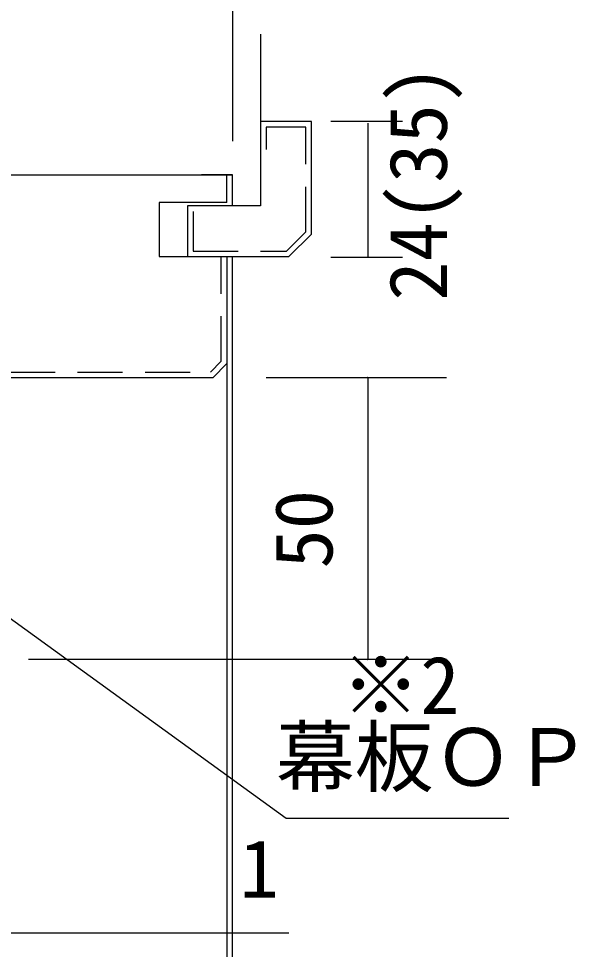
# Model space of a CAD drawing. Units: millimetres, scale not verified. Extents: x -800 to 800, y -554 to 554.
# Drawn here: x -367.4 to -268.6, y 274.7 to 439.9 of the extents above; entities that cross this region are included whole.
import ezdxf
from ezdxf.enums import TextEntityAlignment as Align

# ---------------------------------------------------------------- set-up
doc = ezdxf.new("R2010")
doc.units = ezdxf.units.MM
doc.header["$LTSCALE"] = 4
doc.linetypes.add('USER9', pattern=[3, 2, -1])
doc.layers.add('2-0', color=7, linetype='Continuous', lineweight=25)
doc.styles.add('ＭＳ ゴシック', font='')
doc.styles.get('ＭＳ ゴシック').set_extended_font_data('MS Gothic')

msp = doc.modelspace()

# ---------------------------------------------------------------- linework, layer by layer
at = {"layer": '2-0'}
for p, q in [((-329.477, 448.118), (-329.477, 418.173)), ((-324.478, 437.176), (-324.478, 412.176)), ((-315.473, 401.676), (-315.473, 421.673)), ((-299.316, 421.675), (-312.024, 421.675)), ((-305.479, 421.365), (-305.479, 397.502)), ((-396.142, 412.176), (-329.477, 412.176)), ((-329.477, 412.176), (-334.979, 412.176)), ((-330.477, 407.273), (-330.477, 412.176)), ((-329.477, 406.675), (-329.477, 412.176)), ((-330.477, 407.273), (-342.478, 407.273)), ((-342.477, 407.273), (-342.477, 397.675)), ((-319.474, 397.675), (-315.474, 401.676)), ((-342.477, 397.675), (-319.473, 397.675)), ((-330.477, 397.675), (-330.477, 153.471)), ((-329.477, 153.471), (-329.477, 397.675)), ((-299.316, 397.502), (-312.024, 397.502)), ((-332.977, 376.175), (-330.478, 378.674)), ((-332.977, 376.175), (-393.978, 376.175)), ((-291.478, 376.175), (-323.474, 376.175)), ((-305.479, 376.175), (-305.479, 326.175)), ((-305.437, 376.179), (-305.437, 376.175)), ((-291.478, 326.175), (-365.691, 326.175)), ((-305.437, 326.179), (-305.437, 326.175)), ((-453.477, 277.651), (-319.474, 277.651)), ((-330.437, 277.655), (-330.437, 277.651)), ((-329.438, 277.655), (-329.438, 277.651))]:
    msp.add_line(p, q, dxfattribs=at)
msp.add_lwpolyline([(-324.478, 406.673), (-337.478, 406.673), (-337.478, 397.673), (-319.478, 397.673), (-315.478, 401.673), (-315.478, 421.673), (-324.478, 421.673)], close=True, dxfattribs=at)
for points in [[(-315.473, 421.675), (-324.478, 421.675), (-324.478, 406.675)], [(-377.976, 340.024), (-319.943, 298.022), (-280.448, 298.022)]]:
    msp.add_lwpolyline(points, dxfattribs=at)
at = {"layer": '2-0', "linetype": 'USER9'}
for points in [[(-336.478, 405.673), (-336.478, 398.673), (-319.892, 398.673), (-316.478, 402.087), (-316.478, 420.673), (-323.478, 420.673), (-323.478, 416.673)], [(-393.978, 385.675), (-392.978, 385.675), (-392.978, 377.175), (-333.389, 377.175), (-331.475, 379.09), (-331.475, 397.675)]]:
    msp.add_lwpolyline(points, dxfattribs=at)
at = {"layer": '2-0'}
for centre, radius, start, end in [((-305.476, 376.175), 0.0397, 177.02154, 182.97846), ((-305.475, 376.175), 0.0406, 165.55709, 171.18372), ((-305.475, 376.175), 0.0399, 171.18795, 177.01543), ((-305.475, 376.175), 0.0399, 182.98457, 188.81205), ((-305.475, 376.175), 0.0406, 188.81628, 194.44291), ((-305.474, 376.174), 0.0416, 160.14342, 165.55545), ((-305.474, 376.175), 0.0416, 194.44455, 199.85658), ((-305.473, 376.174), 0.0428, 154.9394, 160.14408), ((-305.473, 376.176), 0.0428, 199.85592, 205.0606), ((-305.472, 376.174), 0.0438, 149.91971, 154.94196), ((-305.472, 376.176), 0.0438, 205.05804, 210.08029), ((-305.471, 376.173), 0.0445, 145.0447, 149.92381), ((-305.471, 376.176), 0.0445, 210.07619, 214.9553), ((-305.471, 376.173), 0.0448, 140.26312, 145.05007), ((-305.471, 376.176), 0.0448, 214.94993, 219.73688), ((-305.471, 376.173), 0.0443, 135.51376, 140.26963), ((-305.471, 376.176), 0.0443, 219.73037, 224.48624), ((-305.472, 376.174), 0.0431, 130.72592, 135.52138), ((-305.472, 376.175), 0.0431, 224.47862, 229.27408), ((-305.473, 376.176), 0.0411, 125.81897, 130.73473), ((-305.473, 376.174), 0.0411, 229.26527, 234.18103), ((-305.475, 376.178), 0.0384, 120.70122, 125.82904), ((-305.475, 376.172), 0.0384, 234.17096, 239.29878), ((-305.477, 376.181), 0.0351, 115.26899, 120.71256), ((-305.477, 376.169), 0.0351, 239.28744, 244.73101), ((-305.478, 376.184), 0.0315, 109.40679, 115.2813), ((-305.478, 376.165), 0.0315, 244.7187, 250.59321), ((-305.479, 376.187), 0.0278, 102.99122, 109.41915), ((-305.479, 376.162), 0.0278, 250.58085, 257.00878), ((-305.48, 376.191), 0.0244, 95.90188, 103.00149), ((-305.48, 376.159), 0.0244, 256.99851, 264.09812), ((-305.48, 376.188), 0.0275, 88.18035, 95.233), ((-305.48, 376.162), 0.0275, 264.767, 271.81965), ((-305.48, 376.162), 0.0531, 83.78756, 88.79487), ((-305.48, 376.187), 0.0531, 271.20513, 276.21244), ((-305.48, 376.165), 0.0501, 78.65321, 83.78547), ((-305.48, 376.184), 0.0501, 276.21453, 281.34679), ((-305.48, 376.168), 0.0476, 73.4069, 78.65098), ((-305.48, 376.182), 0.0476, 281.34902, 286.5931), ((-305.479, 376.17), 0.0455, 68.06143, 73.40459), ((-305.479, 376.18), 0.0455, 286.59541, 291.93857), ((-305.478, 376.171), 0.0437, 62.6287, 68.05909), ((-305.478, 376.178), 0.0437, 291.94091, 297.3713), ((-305.478, 376.173), 0.0422, 57.11948, 62.62638), ((-305.478, 376.177), 0.0422, 297.37362, 302.88052), ((-305.477, 376.174), 0.041, 51.5433, 57.11716), ((-305.477, 376.176), 0.041, 302.88284, 308.4567), ((-305.476, 376.174), 0.0401, 45.90878, 51.54096), ((-305.476, 376.175), 0.0401, 308.45904, 314.09122), ((-305.476, 376.175), 0.0394, 40.22413, 45.90637), ((-305.476, 376.175), 0.0394, 314.09363, 319.77587), ((-305.476, 376.175), 0.0389, 34.49787, 40.22157), ((-305.476, 376.174), 0.0389, 319.77843, 325.50213), ((-305.475, 376.175), 0.0386, 28.7397, 34.49508), ((-305.475, 376.174), 0.0386, 325.50492, 331.2603), ((-305.475, 376.175), 0.0386, 22.96135, 28.73663), ((-305.475, 376.174), 0.0386, 331.26337, 337.03865), ((-305.476, 376.175), 0.0388, 17.17731, 22.95795), ((-305.476, 376.174), 0.0388, 337.04205, 342.82269), ((-305.476, 376.175), 0.0393, 11.40524, 17.17359), ((-305.477, 376.175), 0.0402, 5.66609, 11.40126), ((-305.477, 376.175), 0.0402, 348.59874, 354.33391), ((-305.476, 376.174), 0.0393, 342.82641, 348.59476), ((-305.478, 376.175), 0.0414, 354.33806, 0.01636), ((-305.477, 326.175), 0.0386, 182.98645, 188.95011), ((-305.475, 326.174), 0.0406, 165.55709, 171.18372), ((-305.475, 326.175), 0.0399, 171.18795, 177.01543), ((-305.476, 326.175), 0.0395, 177.0125, 182.9875), ((-305.477, 326.174), 0.0381, 188.95775, 194.83026), ((-305.474, 326.174), 0.0416, 160.14342, 165.55545), ((-305.477, 326.175), 0.0381, 194.83584, 200.57), ((-305.473, 326.174), 0.0428, 154.9394, 160.14408), ((-305.477, 326.175), 0.0385, 200.57327, 206.14167), ((-305.472, 326.173), 0.0438, 149.91971, 154.94196), ((-305.476, 326.175), 0.0391, 206.14268, 211.53809), ((-305.471, 326.173), 0.0445, 145.0447, 149.92381), ((-305.476, 326.175), 0.0397, 211.53707, 216.77077), ((-305.471, 326.173), 0.0448, 140.26312, 145.05007), ((-305.475, 326.176), 0.0402, 216.76803, 221.86729), ((-305.471, 326.173), 0.0443, 135.51376, 140.26963), ((-305.475, 326.176), 0.0404, 221.8631, 226.86861), ((-305.472, 326.174), 0.0431, 130.72592, 135.52138), ((-305.476, 326.175), 0.0401, 226.86318, 231.82706), ((-305.473, 326.176), 0.0411, 125.81897, 130.73473), ((-305.476, 326.175), 0.0392, 231.82051, 236.80499), ((-305.477, 326.173), 0.0377, 236.79737, 241.8743), ((-305.475, 326.178), 0.0384, 120.70122, 125.82904), ((-305.477, 326.181), 0.0351, 115.26899, 120.71256), ((-305.478, 326.172), 0.0356, 241.86567, 247.1164), ((-305.479, 326.169), 0.0331, 247.10687, 252.622), ((-305.478, 326.184), 0.0315, 109.40679, 115.2813), ((-305.48, 326.166), 0.0302, 252.61194, 258.48981), ((-305.479, 326.187), 0.0278, 102.99122, 109.41915), ((-305.48, 326.191), 0.0244, 95.90188, 103.00149), ((-305.48, 326.164), 0.0272, 258.4801, 264.82241), ((-305.48, 326.188), 0.0275, 88.18035, 95.233), ((-305.48, 326.168), 0.0313, 265.40307, 271.60104), ((-305.48, 326.162), 0.0531, 83.78756, 88.79487), ((-305.48, 326.197), 0.0601, 271.05023, 275.47355), ((-305.48, 326.165), 0.0501, 78.65321, 83.78547), ((-305.48, 326.192), 0.0557, 275.47287, 280.07814), ((-305.48, 326.167), 0.0476, 73.4069, 78.65098), ((-305.479, 326.188), 0.0517, 280.07771, 284.87331), ((-305.479, 326.169), 0.0455, 68.06143, 73.40459), ((-305.478, 326.185), 0.0481, 284.87326, 289.86596), ((-305.478, 326.171), 0.0437, 62.6287, 68.05909), ((-305.477, 326.182), 0.0449, 289.86648, 295.06027), ((-305.478, 326.172), 0.0422, 57.11948, 62.62638), ((-305.476, 326.179), 0.0421, 295.06156, 300.45614), ((-305.477, 326.173), 0.041, 51.5433, 57.11716), ((-305.475, 326.177), 0.0398, 300.4584, 306.04749), ((-305.474, 326.176), 0.0378, 306.05092, 311.82056), ((-305.476, 326.174), 0.0401, 45.90878, 51.54096), ((-305.476, 326.175), 0.0394, 40.22413, 45.90637), ((-305.473, 326.174), 0.0363, 311.82527, 317.75243), ((-305.476, 326.175), 0.0389, 34.49787, 40.22157), ((-305.472, 326.174), 0.0353, 317.75842, 323.81022), ((-305.472, 326.173), 0.0348, 323.81734, 329.95139), ((-305.475, 326.175), 0.0386, 28.7397, 34.49508), ((-305.472, 326.173), 0.0348, 329.95929, 336.12525), ((-305.475, 326.175), 0.0386, 22.96135, 28.73663), ((-305.476, 326.175), 0.0388, 17.17731, 22.95795), ((-305.472, 326.174), 0.0353, 336.13347, 342.2759), ((-305.476, 326.175), 0.0393, 11.40524, 17.17359), ((-305.477, 326.175), 0.0402, 5.66609, 11.40126), ((-305.475, 326.174), 0.0382, 348.35328, 354.28119), ((-305.473, 326.174), 0.0364, 342.28389, 348.34605), ((-305.477, 326.175), 0.0407, 354.28723, 0.03328), ((-330.482, 277.651), 0.0342, 170.41599, 176.68348), ((-330.483, 277.651), 0.0328, 176.72948, 183.27052), ((-330.477, 277.652), 0.0392, 189.42054, 195.05528), ((-330.477, 277.65), 0.0393, 158.99341, 164.53507), ((-330.479, 277.651), 0.0367, 164.53125, 170.41697), ((-330.48, 277.651), 0.0355, 183.31122, 189.42742), ((-330.475, 277.649), 0.0418, 153.74594, 158.99896), ((-330.473, 277.653), 0.0429, 195.0467, 200.28306), ((-330.47, 277.654), 0.0462, 200.2739, 205.20233), ((-330.473, 277.648), 0.0439, 148.72272, 153.75241), ((-330.468, 277.655), 0.0488, 205.19315, 209.90498), ((-330.471, 277.647), 0.0456, 143.85317, 148.72965), ((-330.466, 277.656), 0.0505, 209.89596, 214.48086), ((-330.47, 277.647), 0.0465, 139.06488, 143.86029), ((-330.466, 277.656), 0.051, 214.47198, 219.01777), ((-330.47, 277.647), 0.0465, 134.28493, 139.07206), ((-330.466, 277.656), 0.0504, 219.00892, 223.60249), ((-330.471, 277.647), 0.0458, 129.44028, 134.29209), ((-330.468, 277.655), 0.0487, 223.59358, 228.32219), ((-330.472, 277.648), 0.0443, 124.45819, 129.44731), ((-330.469, 277.653), 0.0461, 228.31322, 233.26526), ((-330.473, 277.65), 0.0422, 119.26724, 124.46487), ((-330.471, 277.65), 0.0428, 233.25646, 238.52099), ((-330.474, 277.652), 0.0398, 113.79953, 119.27314), ((-330.473, 277.647), 0.0392, 238.51297, 244.17665), ((-330.475, 277.644), 0.0356, 244.17059, 250.3107), ((-330.475, 277.655), 0.0372, 107.99519, 113.80395), ((-330.476, 277.657), 0.0346, 101.80948, 107.99705), ((-330.476, 277.641), 0.0324, 250.30848, 256.98043), ((-330.476, 277.659), 0.0324, 95.22298, 101.80746), ((-330.476, 277.638), 0.0296, 256.98451, 264.20355), ((-330.477, 277.659), 0.0332, 88.31807, 95.02194), ((-330.477, 277.638), 0.0299, 264.43263, 271.86278), ((-330.477, 277.652), 0.0397, 82.39577, 88.50914), ((-330.477, 277.645), 0.036, 271.66217, 278.41116), ((-330.477, 277.644), 0.0352, 278.42582, 285.12251), ((-330.476, 277.653), 0.0382, 76.24147, 82.38627), ((-330.477, 277.644), 0.0353, 285.13484, 291.67647), ((-330.476, 277.654), 0.0375, 70.12534, 76.23274), ((-330.477, 277.645), 0.0361, 291.68535, 297.99584), ((-330.476, 277.654), 0.0373, 64.10525, 70.11813), ((-330.476, 277.654), 0.0377, 58.22256, 64.10002), ((-330.477, 277.646), 0.0375, 298.00098, 304.03588), ((-330.477, 277.653), 0.0383, 52.50026, 58.21942), ((-330.478, 277.647), 0.0393, 304.0376, 309.78302), ((-330.48, 277.649), 0.0412, 309.782, 315.24967), ((-330.477, 277.653), 0.0392, 46.94366, 52.49905), ((-330.478, 277.652), 0.0402, 41.54278, 46.94409), ((-330.481, 277.65), 0.0432, 315.24665, 320.4677), ((-330.479, 277.652), 0.0411, 36.27543, 41.54449), ((-330.482, 277.651), 0.045, 320.4633, 325.48234), ((-330.484, 277.652), 0.0463, 325.47704, 330.34762), ((-330.479, 277.651), 0.0418, 31.11036, 36.27806), ((-330.48, 277.651), 0.0423, 26.0101, 31.1136), ((-330.484, 277.652), 0.0471, 330.34172, 335.12321), ((-330.48, 277.651), 0.0424, 20.93337, 26.01369), ((-330.484, 277.653), 0.0471, 335.11689, 339.87265), ((-330.479, 277.651), 0.0422, 15.83703, 20.93705), ((-330.484, 277.652), 0.0464, 339.86602, 344.66244), ((-330.479, 277.651), 0.0416, 10.6781, 15.84057), ((-330.482, 277.652), 0.045, 344.65561, 349.5615), ((-330.478, 277.651), 0.0407, 5.41564, 10.68122), ((-330.478, 277.651), 0.0404, 354.63383, 359.97028), ((-330.48, 277.652), 0.0429, 349.55461, 354.64047), ((-329.477, 277.651), 0.0395, 165.99177, 171.42977), ((-329.478, 277.651), 0.038, 171.42758, 177.07205), ((-329.479, 277.651), 0.037, 177.1012, 182.8988), ((-329.477, 277.651), 0.0394, 182.9238, 188.43201), ((-329.474, 277.652), 0.0422, 188.42519, 193.63114), ((-329.475, 277.651), 0.0409, 160.726, 165.99514), ((-329.472, 277.652), 0.0447, 193.62382, 198.60164), ((-329.474, 277.65), 0.0421, 155.58486, 160.73009), ((-329.47, 277.653), 0.0466, 198.59425, 203.4193), ((-329.474, 277.65), 0.0429, 150.51903, 155.58932), ((-329.469, 277.653), 0.0477, 203.41204, 208.15864), ((-329.473, 277.65), 0.0432, 145.47769, 150.52358), ((-329.469, 277.654), 0.048, 208.15161, 212.89216), ((-329.473, 277.65), 0.0431, 140.41042, 145.48209), ((-329.469, 277.653), 0.0474, 212.88541, 217.69005), ((-329.474, 277.65), 0.0425, 135.26901, 140.41444), ((-329.47, 277.652), 0.0461, 217.68371, 222.61987), ((-329.475, 277.651), 0.0416, 130.00935, 135.27238), ((-329.471, 277.651), 0.0443, 222.61417, 227.74539), ((-329.475, 277.652), 0.0405, 124.5939, 130.01173), ((-329.473, 277.65), 0.042, 227.74073, 233.12423), ((-329.476, 277.653), 0.0393, 118.99481, 124.59488), ((-329.474, 277.648), 0.0397, 233.12126, 238.80371), ((-329.476, 277.654), 0.0382, 113.19762, 118.99393), ((-329.476, 277.646), 0.0375, 238.80327, 244.81455), ((-329.477, 277.655), 0.0372, 107.2052, 113.19447), ((-329.476, 277.644), 0.0356, 244.81763, 251.16294), ((-329.477, 277.655), 0.0367, 101.04103, 107.19954), ((-329.477, 277.643), 0.0342, 251.17035, 257.82224), ((-329.477, 277.655), 0.0366, 94.75064, 101.03293), ((-329.477, 277.642), 0.0335, 257.83421, 264.72713), ((-329.477, 277.655), 0.0363, 88.3852, 94.80462), ((-329.477, 277.641), 0.0327, 264.67304, 271.78893), ((-329.477, 277.658), 0.0341, 81.78303, 88.32504), ((-329.477, 277.64), 0.0309, 271.86741, 279.08752), ((-329.477, 277.657), 0.035, 75.46736, 81.77543), ((-329.477, 277.641), 0.0323, 279.09956, 285.96637), ((-329.478, 277.643), 0.0343, 285.97223, 292.43011), ((-329.477, 277.655), 0.0364, 69.42258, 75.46334), ((-329.478, 277.654), 0.038, 63.65323, 69.42168), ((-329.479, 277.645), 0.0369, 292.43084, 298.47142), ((-329.479, 277.652), 0.0398, 58.14061, 63.65477), ((-329.48, 277.648), 0.0397, 298.46848, 304.11922), ((-329.48, 277.651), 0.0416, 52.84913, 58.14389), ((-329.482, 277.65), 0.0426, 304.11397, 309.42593), ((-329.481, 277.65), 0.043, 47.73188, 52.85356), ((-329.483, 277.652), 0.0453, 309.41938, 314.45732), ((-329.485, 277.654), 0.0474, 314.4501, 319.28588), ((-329.481, 277.649), 0.0441, 42.73487, 47.73702), ((-329.482, 277.648), 0.0447, 37.79997, 42.74043), ((-329.486, 277.655), 0.0488, 319.27833, 323.98709), ((-329.482, 277.648), 0.0446, 32.86677, 37.80572), ((-329.486, 277.655), 0.0493, 323.97935, 328.63792), ((-329.481, 277.649), 0.0439, 27.87397, 32.87255), ((-329.486, 277.655), 0.0488, 328.63, 333.31655), ((-329.485, 277.654), 0.0474, 333.30846, 338.10275), ((-329.48, 277.649), 0.0427, 22.76062, 27.87956), ((-329.483, 277.653), 0.0451, 338.09455, 343.07811), ((-329.478, 277.65), 0.041, 17.46795, 22.76574), ((-329.477, 277.651), 0.0391, 11.94206, 17.47215), ((-329.48, 277.652), 0.0422, 343.07, 348.32537), ((-329.475, 277.651), 0.037, 6.13826, 11.94472), ((-329.477, 277.652), 0.039, 348.31789, 353.92598), ((-329.473, 277.651), 0.0357, 353.92009, 359.95443)]:
    msp.add_arc(centre, radius, start, end, dxfattribs=at)

# ---------------------------------------------------------------- texts
at = {"layer": '2-0', "style": 'ＭＳ ゴシック'}
for s, p in [('24(35)', (-288.339, 389.843)), ('50', (-308.645, 342.303))]:
    msp.add_text(s, height=10.26, rotation=90, dxfattribs=at).set_placement(p, align=Align.BOTTOM_LEFT)
for s, p in [('※2', (-310.148, 313.397)), ('幕板ＯＰ', (-321.761, 300.657)), ('1', (-328.216, 280.829))]:
    msp.add_text(s, height=10.26, dxfattribs=at).set_placement(p, align=Align.BOTTOM_LEFT)

doc.saveas('drawing.dxf')
